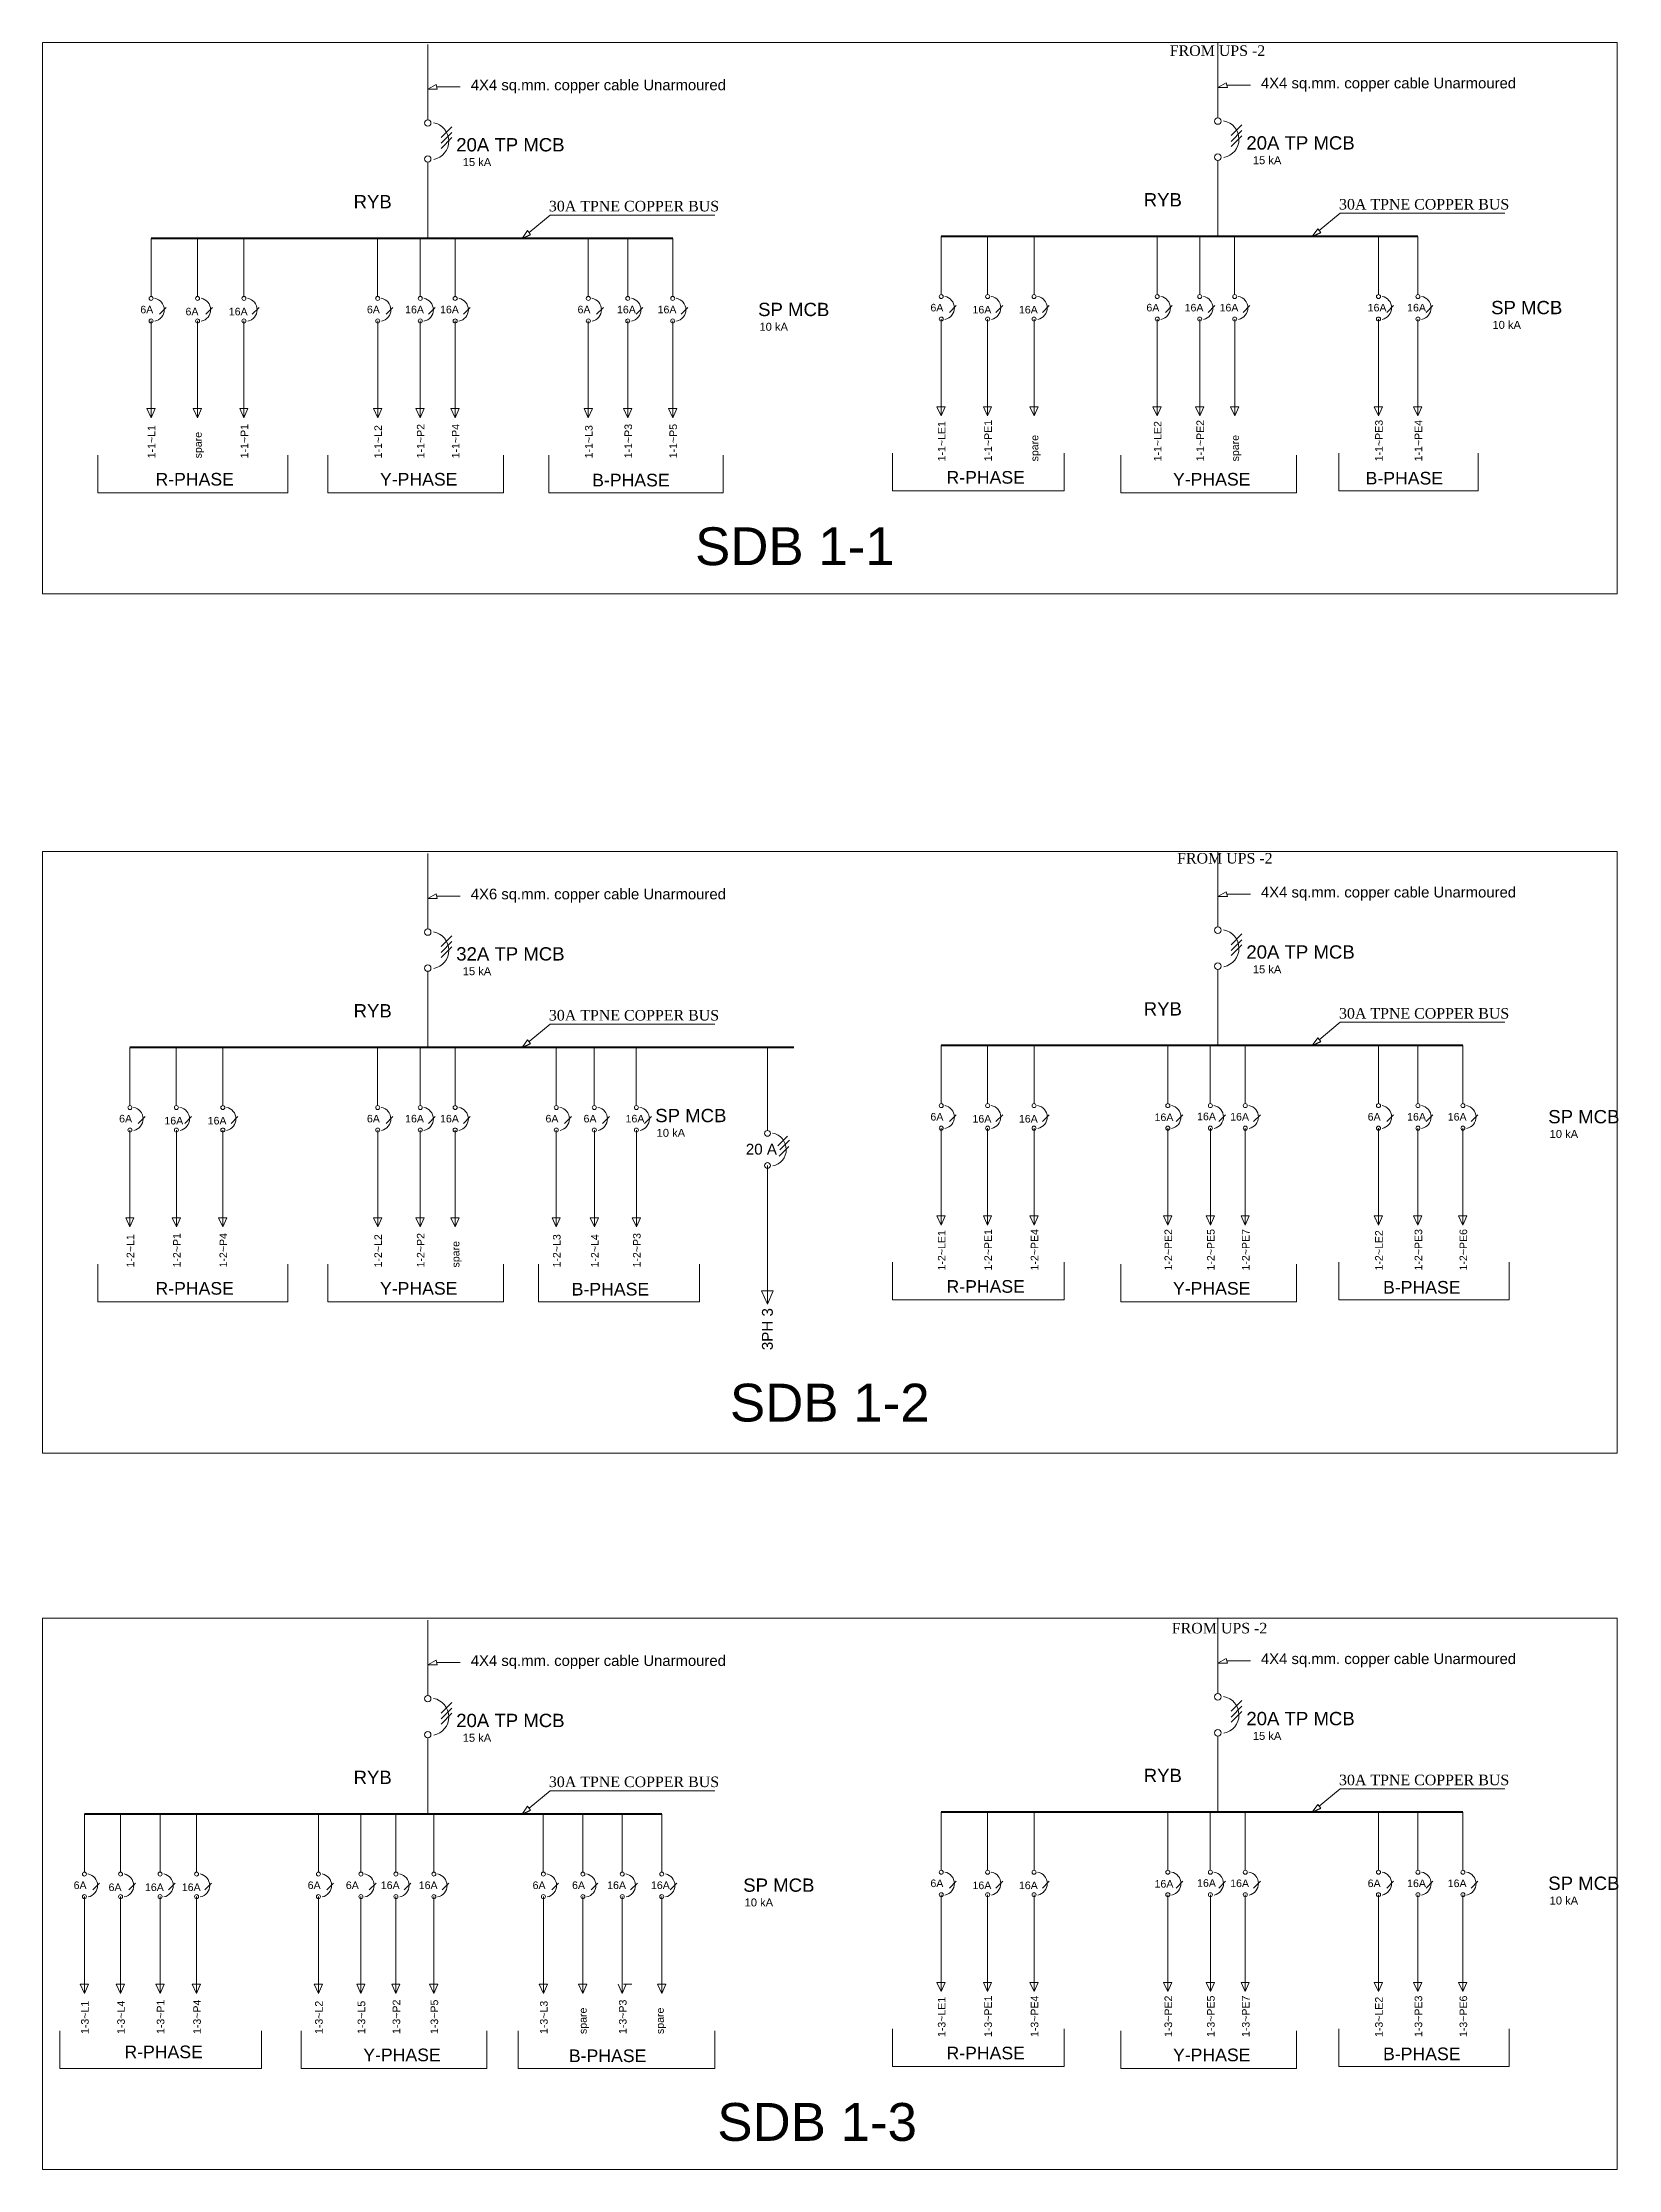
# Model space of a CAD drawing. Header units: millimetres. Extents: x 2390631 to 3337895, y 3598750 to 3969149.
# Drawn here: x 3036781 to 3099666, y 3727049 to 3811900 of the extents above; entities that cross this region are included whole.
import ezdxf

# ---------------------------------------------------------------- set-up
doc = ezdxf.new("R2010")
doc.units = ezdxf.units.MM
doc.header["$MEASUREMENT"] = 0
doc.layers.add('7 POWER PT WIRING', color=3, linetype='Continuous', lineweight=25)
doc.layers.add('Singleline', color=82, linetype='Continuous', lineweight=20)
doc.styles.add('ARIAL', font='arial.ttf')
doc.styles.add('MM', font='dutch.ttf')
doc.styles.add('ROOM', font='arial.ttf')

msp = doc.modelspace()

# ---------------------------------------------------------------- linework, layer by layer
at = {"layer": '7 POWER PT WIRING'}
for p, q in [((3055914, 3804087), (3056258, 3804247)), ((3087443, 3804162), (3087787, 3804322)), ((3055914, 3771809), (3056258, 3771969)), ((3087443, 3771884), (3087787, 3772044)), ((3055914, 3741227), (3056258, 3741387)), ((3087443, 3741302), (3087787, 3741462))]:
    msp.add_line(p, q, dxfattribs=at)
at = {"layer": 'Singleline', "ltscale": 3}
for p, q in [((3099609, 3811900), (3036781, 3811900)), ((3036781, 3811900), (3036781, 3789909)), ((3099609, 3789909), (3099609, 3811900)), ((3036781, 3789909), (3099609, 3789909)), ((3099609, 3779622), (3036781, 3779622)), ((3036781, 3779622), (3036781, 3755630)), ((3099609, 3755630), (3099609, 3779622)), ((3036781, 3755630), (3099609, 3755630)), ((3099609, 3749040), (3036781, 3749040)), ((3036781, 3749040), (3036781, 3727049)), ((3099609, 3727049), (3099609, 3749040)), ((3036781, 3727049), (3099609, 3727049))]:
    msp.add_line(p, q, dxfattribs=at)
at = {"layer": 'Singleline'}
for p, q in [((3052153, 3808820), (3052153, 3811825)), ((3083682, 3808895), (3083682, 3811900)), ((3052484, 3810224), (3052153, 3810037)), ((3052533, 3810037), (3052153, 3810037)), ((3084013, 3810299), (3083682, 3810112)), ((3084062, 3810112), (3083682, 3810112)), ((3052152, 3804087), (3052153, 3806788)), ((3052153, 3805873), (3052153, 3807126)), ((3083681, 3804162), (3083682, 3806864)), ((3083682, 3805948), (3083682, 3807202)), ((3056135, 3804396), (3055914, 3804087)), ((3087664, 3804471), (3087443, 3804162)), ((3052153, 3776542), (3052153, 3779547)), ((3083682, 3776617), (3083682, 3779622)), ((3052484, 3777945), (3052153, 3777758)), ((3052533, 3777758), (3052153, 3777758)), ((3084013, 3778021), (3083682, 3777833)), ((3084062, 3777833), (3083682, 3777833)), ((3052152, 3771809), (3052153, 3774510)), ((3052153, 3773594), (3052153, 3774848)), ((3083681, 3771884), (3083682, 3774585)), ((3083682, 3773670), (3083682, 3774923)), ((3056135, 3772118), (3055914, 3771809)), ((3087664, 3772193), (3087443, 3771884)), ((3052153, 3745960), (3052153, 3748965)), ((3083682, 3746035), (3083682, 3749040)), ((3052484, 3747364), (3052153, 3747177)), ((3052533, 3747177), (3052153, 3747177)), ((3084013, 3747439), (3083682, 3747252)), ((3084062, 3747252), (3083682, 3747252)), ((3052152, 3741227), (3052153, 3743928)), ((3052153, 3743013), (3052153, 3744266)), ((3083681, 3741302), (3083682, 3744004)), ((3083682, 3743088), (3083682, 3744342)), ((3056135, 3741536), (3055914, 3741227)), ((3087664, 3741611), (3087443, 3741302))]:
    msp.add_line(p, q, dxfattribs=at)
at = {"layer": 'Singleline', "ltscale": 2.5}
for p, q in [((3052484, 3810224), (3052533, 3810037)), ((3084013, 3810299), (3084062, 3810112)), ((3056135, 3804396), (3056258, 3804247)), ((3087664, 3804471), (3087787, 3804322)), ((3052484, 3777945), (3052533, 3777758)), ((3084013, 3778021), (3084062, 3777833)), ((3056135, 3772118), (3056258, 3771969)), ((3087664, 3772193), (3087787, 3772044)), ((3052484, 3747364), (3052533, 3747177)), ((3084013, 3747439), (3084062, 3747252)), ((3056135, 3741536), (3056258, 3741387)), ((3087664, 3741611), (3087787, 3741462))]:
    msp.add_line(p, q, dxfattribs=at)
at = {"layer": 'Singleline', "color": 4}
for p, q in [((3052508, 3810130), (3053452, 3810130)), ((3084037, 3810205), (3084981, 3810205)), ((3052508, 3777852), (3053452, 3777852)), ((3084037, 3777927), (3084981, 3777927)), ((3052508, 3747270), (3053452, 3747270)), ((3084037, 3747345), (3084981, 3747345))]:
    msp.add_line(p, q, dxfattribs=at)
at = {"layer": 'Singleline', "color": 2}
for p, q in [((3052683, 3808112), (3053114, 3808543)), ((3052683, 3807883), (3053114, 3808314)), ((3084212, 3808187), (3084643, 3808618)), ((3084212, 3807958), (3084643, 3808389)), ((3084212, 3807754), (3084643, 3808185)), ((3052683, 3807678), (3053114, 3808110)), ((3050153, 3801773), (3050153, 3804087)), ((3051850, 3801773), (3051850, 3804087)), ((3053244, 3801773), (3053244, 3804087)), ((3081258, 3801848), (3081258, 3804162)), ((3082955, 3801848), (3082955, 3804162)), ((3084350, 3801848), (3084350, 3804162)), ((3081592, 3801134), (3081862, 3801404)), ((3083289, 3801134), (3083559, 3801404)), ((3084684, 3801134), (3084953, 3801404)), ((3050156, 3800795), (3050156, 3796929)), ((3050487, 3801059), (3050756, 3801328)), ((3051853, 3800795), (3051853, 3796929)), ((3052184, 3801059), (3052453, 3801328)), ((3053247, 3800795), (3053247, 3796929)), ((3053578, 3801059), (3053848, 3801328)), ((3081261, 3800870), (3081261, 3797004)), ((3082958, 3800870), (3082958, 3797004)), ((3084353, 3800870), (3084353, 3797004)), ((3049985, 3797296), (3050315, 3797296)), ((3051682, 3797296), (3052012, 3797296)), ((3053077, 3797296), (3053407, 3797296)), ((3081091, 3797371), (3081421, 3797371)), ((3082788, 3797371), (3083118, 3797371)), ((3084182, 3797371), (3084512, 3797371)), ((3048159, 3795445), (3048159, 3793941)), ((3055172, 3795445), (3055172, 3793941)), ((3079803, 3795445), (3079803, 3793941)), ((3086817, 3795445), (3086817, 3793941)), ((3048159, 3793941), (3055172, 3793941)), ((3079803, 3793941), (3086817, 3793941)), ((3052683, 3775833), (3053114, 3776264)), ((3052683, 3775604), (3053114, 3776035)), ((3084212, 3775909), (3084643, 3776340)), ((3084212, 3775679), (3084643, 3776110)), ((3084212, 3775475), (3084643, 3775906)), ((3052683, 3775400), (3053114, 3775831)), ((3050153, 3769494), (3050153, 3771809)), ((3051850, 3769494), (3051850, 3771809)), ((3053244, 3769494), (3053244, 3771809)), ((3081682, 3769569), (3081682, 3771884)), ((3083379, 3769569), (3083379, 3771884)), ((3084773, 3769569), (3084773, 3771884)), ((3082016, 3768856), (3082285, 3769125)), ((3083713, 3768856), (3083982, 3769125)), ((3085107, 3768856), (3085377, 3769125)), ((3050156, 3768516), (3050156, 3764650)), ((3050487, 3768781), (3050756, 3769050)), ((3051853, 3768516), (3051853, 3764650)), ((3052184, 3768781), (3052453, 3769050)), ((3053247, 3768516), (3053247, 3764650)), ((3053578, 3768781), (3053848, 3769050)), ((3081685, 3768591), (3081685, 3764725)), ((3083382, 3768591), (3083382, 3764725)), ((3084776, 3768591), (3084776, 3764725)), ((3066197, 3767723), (3066583, 3768108)), ((3049985, 3765018), (3050315, 3765018)), ((3051682, 3765018), (3052012, 3765018)), ((3053077, 3765018), (3053407, 3765018)), ((3081514, 3765093), (3081844, 3765093)), ((3083211, 3765093), (3083541, 3765093)), ((3084606, 3765093), (3084936, 3765093)), ((3048159, 3763167), (3048159, 3761662)), ((3055172, 3763167), (3055172, 3761662)), ((3079803, 3763167), (3079803, 3761662)), ((3086817, 3763167), (3086817, 3761662)), ((3048159, 3761662), (3055172, 3761662)), ((3079803, 3761662), (3086817, 3761662)), ((3052683, 3745252), (3053114, 3745683)), ((3052683, 3745023), (3053114, 3745454)), ((3084212, 3745327), (3084643, 3745758)), ((3084212, 3745098), (3084643, 3745529)), ((3052683, 3744818), (3053114, 3745250)), ((3084212, 3744894), (3084643, 3745325)), ((3047788, 3738913), (3047788, 3741227)), ((3049486, 3738913), (3049486, 3741227)), ((3050880, 3738913), (3050880, 3741227)), ((3052395, 3738913), (3052395, 3741227)), ((3081682, 3738988), (3081682, 3741302)), ((3083379, 3738988), (3083379, 3741302)), ((3084773, 3738988), (3084773, 3741302)), ((3082016, 3738274), (3082285, 3738544)), ((3083713, 3738274), (3083982, 3738544)), ((3085107, 3738274), (3085377, 3738544)), ((3047791, 3737935), (3047791, 3734069)), ((3048123, 3738199), (3048392, 3738468)), ((3049488, 3737935), (3049488, 3734069)), ((3049820, 3738199), (3050089, 3738468)), ((3050883, 3737935), (3050883, 3734069)), ((3051214, 3738199), (3051484, 3738468)), ((3052397, 3737935), (3052397, 3734069)), ((3052729, 3738199), (3052998, 3738468)), ((3081685, 3738010), (3081685, 3734144)), ((3083382, 3738010), (3083382, 3734144)), ((3084776, 3738010), (3084776, 3734144)), ((3047621, 3734436), (3047951, 3734436)), ((3049318, 3734436), (3049648, 3734436)), ((3050713, 3734436), (3051043, 3734436)), ((3052227, 3734436), (3052557, 3734436)), ((3081514, 3734511), (3081844, 3734511)), ((3083211, 3734511), (3083541, 3734511)), ((3084606, 3734511), (3084936, 3734511)), ((3047108, 3732585), (3047108, 3731081)), ((3054506, 3732585), (3054506, 3731081)), ((3079803, 3732585), (3079803, 3731081)), ((3086817, 3732585), (3086817, 3731081)), ((3047108, 3731081), (3054506, 3731081)), ((3079803, 3731081), (3086817, 3731081))]:
    msp.add_line(p, q, dxfattribs=at)
at = {"layer": 'Singleline', "color": 1, "lineweight": 80}
for p, q in [((3061926, 3804087), (3041110, 3804087)), ((3091661, 3804162), (3072639, 3804162)), ((3066759, 3771809), (3040266, 3771809)), ((3093455, 3771884), (3072639, 3771884)), ((3061488, 3741227), (3038450, 3741227)), ((3093455, 3741302), (3072639, 3741302))]:
    msp.add_line(p, q, dxfattribs=at)
at = {"layer": 'Singleline', "color": 1}
for p, q in [((3041110, 3801773), (3041110, 3804087)), ((3042963, 3801773), (3042963, 3804087)), ((3044815, 3801773), (3044815, 3804087)), ((3072639, 3801848), (3072639, 3804162)), ((3074492, 3801848), (3074492, 3804162)), ((3076345, 3801848), (3076345, 3804162)), ((3072973, 3801134), (3073242, 3801404)), ((3074826, 3801134), (3075095, 3801404)), ((3076679, 3801134), (3076948, 3801404)), ((3041113, 3800795), (3041113, 3796929)), ((3041444, 3801059), (3041713, 3801328)), ((3042966, 3800795), (3042966, 3796929)), ((3043297, 3801059), (3043566, 3801328)), ((3044818, 3800795), (3044818, 3796929)), ((3045150, 3801059), (3045419, 3801328)), ((3072642, 3800870), (3072642, 3797004)), ((3074495, 3800870), (3074495, 3797004)), ((3076347, 3800870), (3076347, 3797004)), ((3040942, 3797296), (3041272, 3797296)), ((3042795, 3797296), (3043125, 3797296)), ((3044648, 3797296), (3044978, 3797296)), ((3072471, 3797371), (3072801, 3797371)), ((3074324, 3797371), (3074654, 3797371)), ((3076177, 3797371), (3076507, 3797371)), ((3038986, 3795445), (3038986, 3793941)), ((3046566, 3795445), (3046566, 3793941)), ((3070704, 3795520), (3070704, 3794016)), ((3077548, 3795520), (3077548, 3794016)), ((3038986, 3793941), (3046566, 3793941)), ((3070704, 3794016), (3077548, 3794016)), ((3040266, 3769494), (3040266, 3771809)), ((3042119, 3769494), (3042119, 3771809)), ((3043972, 3769494), (3043972, 3771809)), ((3072639, 3769569), (3072639, 3771884)), ((3074492, 3769569), (3074492, 3771884)), ((3076345, 3769569), (3076345, 3771884)), ((3072973, 3768856), (3073242, 3769125)), ((3074826, 3768856), (3075095, 3769125)), ((3076679, 3768856), (3076948, 3769125)), ((3040269, 3768516), (3040269, 3764650)), ((3040600, 3768781), (3040870, 3769050)), ((3042122, 3768516), (3042122, 3764650)), ((3042453, 3768781), (3042723, 3769050)), ((3043975, 3768516), (3043975, 3764650)), ((3044306, 3768781), (3044576, 3769050)), ((3066122, 3767889), (3066508, 3768274)), ((3072642, 3768591), (3072642, 3764725)), ((3074495, 3768591), (3074495, 3764725)), ((3076347, 3768591), (3076347, 3764725)), ((3040099, 3765018), (3040429, 3765018)), ((3041952, 3765018), (3042282, 3765018)), ((3043804, 3765018), (3044134, 3765018)), ((3072471, 3765093), (3072801, 3765093)), ((3074324, 3765093), (3074654, 3765093)), ((3076177, 3765093), (3076507, 3765093)), ((3038986, 3763167), (3038986, 3761662)), ((3046566, 3763167), (3046566, 3761662)), ((3070704, 3763242), (3070704, 3761738)), ((3077548, 3763242), (3077548, 3761738)), ((3038986, 3761662), (3046566, 3761662)), ((3070704, 3761738), (3077548, 3761738)), ((3038450, 3738913), (3038450, 3741227)), ((3039891, 3738913), (3039891, 3741227)), ((3041469, 3738913), (3041469, 3741227)), ((3042924, 3738913), (3042924, 3741227)), ((3072639, 3738988), (3072639, 3741302)), ((3074492, 3738988), (3074492, 3741302)), ((3076345, 3738988), (3076345, 3741302)), ((3072973, 3738274), (3073242, 3738544)), ((3074826, 3738274), (3075095, 3738544)), ((3076679, 3738274), (3076948, 3738544)), ((3038453, 3737935), (3038453, 3734069)), ((3038784, 3738199), (3039053, 3738468)), ((3039894, 3737935), (3039894, 3734069)), ((3040225, 3738199), (3040495, 3738468)), ((3041472, 3737935), (3041472, 3734069)), ((3041803, 3738199), (3042073, 3738468)), ((3042927, 3737935), (3042927, 3734069)), ((3043258, 3738199), (3043528, 3738468)), ((3072642, 3738010), (3072642, 3734144)), ((3074495, 3738010), (3074495, 3734144)), ((3076347, 3738010), (3076347, 3734144)), ((3038282, 3734436), (3038612, 3734436)), ((3039723, 3734436), (3040053, 3734436)), ((3041301, 3734436), (3041631, 3734436)), ((3042756, 3734436), (3043086, 3734436)), ((3072471, 3734511), (3072801, 3734511)), ((3074324, 3734511), (3074654, 3734511)), ((3076177, 3734511), (3076507, 3734511)), ((3070704, 3732660), (3070704, 3731156)), ((3077548, 3732660), (3077548, 3731156)), ((3037468, 3732585), (3037468, 3731081)), ((3045523, 3732585), (3045523, 3731081)), ((3037468, 3731081), (3045523, 3731081)), ((3070704, 3731156), (3077548, 3731156))]:
    msp.add_line(p, q, dxfattribs=at)
at = {"layer": 'Singleline', "color": 5}
for p, q in [((3058558, 3801773), (3058558, 3804087)), ((3060132, 3801773), (3060132, 3804087)), ((3061926, 3801773), (3061926, 3804087)), ((3090087, 3801848), (3090087, 3804162)), ((3091661, 3801848), (3091661, 3804162)), ((3090421, 3801134), (3090690, 3801404)), ((3091995, 3801134), (3092265, 3801404)), ((3058560, 3800795), (3058560, 3796929)), ((3058892, 3801059), (3059161, 3801328)), ((3060135, 3800795), (3060135, 3796929)), ((3060466, 3801059), (3060736, 3801328)), ((3061929, 3800795), (3061929, 3796929)), ((3062260, 3801059), (3062529, 3801328)), ((3090090, 3800870), (3090090, 3797004)), ((3091664, 3800870), (3091664, 3797004)), ((3058390, 3797296), (3058720, 3797296)), ((3059965, 3797296), (3060295, 3797296)), ((3061758, 3797296), (3062088, 3797296)), ((3089919, 3797371), (3090249, 3797371)), ((3091494, 3797371), (3091824, 3797371)), ((3056982, 3795445), (3056982, 3793941)), ((3063947, 3795445), (3063947, 3793941)), ((3088511, 3795520), (3088511, 3794016)), ((3094073, 3795520), (3094073, 3794016)), ((3056982, 3793941), (3063947, 3793941)), ((3088511, 3794016), (3094073, 3794016)), ((3057279, 3769494), (3057279, 3771809)), ((3058797, 3769494), (3058797, 3771809)), ((3060474, 3769494), (3060474, 3771809)), ((3090087, 3769569), (3090087, 3771884)), ((3091661, 3769569), (3091661, 3771884)), ((3093455, 3769569), (3093455, 3771884)), ((3090421, 3768856), (3090690, 3769125)), ((3091995, 3768856), (3092265, 3769125)), ((3093789, 3768856), (3094058, 3769125)), ((3057281, 3768516), (3057281, 3764650)), ((3057613, 3768781), (3057882, 3769050)), ((3058800, 3768516), (3058800, 3764650)), ((3059131, 3768781), (3059401, 3769050)), ((3060477, 3768516), (3060477, 3764650)), ((3060808, 3768781), (3061077, 3769050)), ((3090090, 3768591), (3090090, 3764725)), ((3091664, 3768591), (3091664, 3764725)), ((3093458, 3768591), (3093458, 3764725)), ((3066181, 3767479), (3066567, 3767864)), ((3057111, 3765018), (3057441, 3765018)), ((3058630, 3765018), (3058960, 3765018)), ((3060306, 3765018), (3060636, 3765018)), ((3089919, 3765093), (3090249, 3765093)), ((3091494, 3765093), (3091824, 3765093)), ((3093287, 3765093), (3093617, 3765093)), ((3056567, 3763167), (3056567, 3761662)), ((3062993, 3763167), (3062993, 3761662)), ((3088511, 3763242), (3088511, 3761738)), ((3095311, 3763242), (3095311, 3761738)), ((3056567, 3761662), (3062993, 3761662)), ((3088511, 3761738), (3095311, 3761738)), ((3056764, 3738913), (3056764, 3741227)), ((3058339, 3738913), (3058339, 3741227)), ((3059913, 3738913), (3059913, 3741227)), ((3059913, 3738913), (3059913, 3741227)), ((3061488, 3738913), (3061488, 3741227)), ((3061488, 3738913), (3061488, 3741227)), ((3090087, 3738988), (3090087, 3741302)), ((3091661, 3738988), (3091661, 3741302)), ((3093455, 3738988), (3093455, 3741302)), ((3090421, 3738274), (3090690, 3738544)), ((3091995, 3738274), (3092265, 3738544)), ((3093789, 3738274), (3094058, 3738544)), ((3056767, 3737935), (3056767, 3734069)), ((3057098, 3738199), (3057368, 3738468)), ((3058342, 3737935), (3058342, 3734069)), ((3058673, 3738199), (3058942, 3738468)), ((3059916, 3737935), (3059916, 3734069)), ((3060247, 3738199), (3060517, 3738468)), ((3061491, 3737935), (3061491, 3734069)), ((3061822, 3738199), (3062091, 3738468)), ((3090090, 3738010), (3090090, 3734144)), ((3091664, 3738010), (3091664, 3734144)), ((3093458, 3738010), (3093458, 3734144)), ((3056597, 3734436), (3056926, 3734436)), ((3058171, 3734436), (3058501, 3734436)), ((3059962, 3734436), (3060292, 3734436)), ((3061320, 3734436), (3061650, 3734436)), ((3089919, 3734511), (3090249, 3734511)), ((3091494, 3734511), (3091824, 3734511)), ((3093287, 3734511), (3093617, 3734511)), ((3088511, 3732660), (3088511, 3731156)), ((3095311, 3732660), (3095311, 3731156)), ((3055760, 3732585), (3055760, 3731081)), ((3063613, 3732585), (3063613, 3731081)), ((3055760, 3731081), (3063613, 3731081)), ((3088511, 3731156), (3095311, 3731156))]:
    msp.add_line(p, q, dxfattribs=at)
at = {"layer": 'Singleline', "color": 7, "true_color": 0xffffff}
for p, q in [((3065704, 3768499), (3065704, 3771809)), ((3065708, 3767100), (3065708, 3761572)), ((3065464, 3762097), (3065936, 3762097))]:
    msp.add_line(p, q, dxfattribs=at)
at = {"layer": 'Singleline'}
for points in [[(3063609, 3805016), (3057033, 3805016), (3056196, 3804322)], [(3095138, 3805091), (3088562, 3805091), (3087725, 3804397)], [(3063609, 3772738), (3057033, 3772738), (3056196, 3772043)], [(3095138, 3772813), (3088562, 3772813), (3087725, 3772119)], [(3063609, 3742156), (3057033, 3742156), (3056196, 3741462)], [(3095138, 3742231), (3088562, 3742231), (3087725, 3741537)]]:
    msp.add_lwpolyline(points, dxfattribs=at)
at = {"layer": 'Singleline', "color": 1}
for points in [[(3041272, 3797296), (3041113, 3796929), (3040942, 3797296)], [(3043125, 3797296), (3042966, 3796929), (3042795, 3797296)], [(3044978, 3797296), (3044818, 3796929), (3044648, 3797296)], [(3072801, 3797371), (3072642, 3797004), (3072471, 3797371)], [(3074654, 3797371), (3074495, 3797004), (3074324, 3797371)], [(3076507, 3797371), (3076347, 3797004), (3076177, 3797371)], [(3040429, 3765018), (3040269, 3764650), (3040099, 3765018)], [(3042282, 3765018), (3042122, 3764650), (3041952, 3765018)], [(3044134, 3765018), (3043975, 3764650), (3043804, 3765018)], [(3072801, 3765093), (3072642, 3764725), (3072471, 3765093)], [(3074654, 3765093), (3074495, 3764725), (3074324, 3765093)], [(3076507, 3765093), (3076347, 3764725), (3076177, 3765093)], [(3038612, 3734436), (3038453, 3734069), (3038282, 3734436)], [(3040053, 3734436), (3039894, 3734069), (3039723, 3734436)], [(3041631, 3734436), (3041472, 3734069), (3041301, 3734436)], [(3043086, 3734436), (3042927, 3734069), (3042756, 3734436)], [(3072801, 3734511), (3072642, 3734144), (3072471, 3734511)], [(3074654, 3734511), (3074495, 3734144), (3074324, 3734511)], [(3076507, 3734511), (3076347, 3734144), (3076177, 3734511)]]:
    msp.add_lwpolyline(points, dxfattribs=at)
at = {"layer": 'Singleline', "color": 2}
for points in [[(3050315, 3797296), (3050156, 3796929), (3049985, 3797296)], [(3052012, 3797296), (3051853, 3796929), (3051682, 3797296)], [(3053407, 3797296), (3053247, 3796929), (3053077, 3797296)], [(3081421, 3797371), (3081261, 3797004), (3081091, 3797371)], [(3083118, 3797371), (3082958, 3797004), (3082788, 3797371)], [(3084512, 3797371), (3084353, 3797004), (3084182, 3797371)], [(3050315, 3765018), (3050156, 3764650), (3049985, 3765018)], [(3052012, 3765018), (3051853, 3764650), (3051682, 3765018)], [(3053407, 3765018), (3053247, 3764650), (3053077, 3765018)], [(3081844, 3765093), (3081685, 3764725), (3081514, 3765093)], [(3083541, 3765093), (3083382, 3764725), (3083211, 3765093)], [(3084936, 3765093), (3084776, 3764725), (3084606, 3765093)], [(3047951, 3734436), (3047791, 3734069), (3047621, 3734436)], [(3049648, 3734436), (3049488, 3734069), (3049318, 3734436)], [(3051043, 3734436), (3050883, 3734069), (3050713, 3734436)], [(3052557, 3734436), (3052397, 3734069), (3052227, 3734436)], [(3081844, 3734511), (3081685, 3734144), (3081514, 3734511)], [(3083541, 3734511), (3083382, 3734144), (3083211, 3734511)], [(3084936, 3734511), (3084776, 3734144), (3084606, 3734511)]]:
    msp.add_lwpolyline(points, dxfattribs=at)
at = {"layer": 'Singleline', "color": 5}
for points in [[(3058720, 3797296), (3058560, 3796929), (3058390, 3797296)], [(3060295, 3797296), (3060135, 3796929), (3059965, 3797296)], [(3062088, 3797296), (3061929, 3796929), (3061758, 3797296)], [(3090249, 3797371), (3090090, 3797004), (3089919, 3797371)], [(3091824, 3797371), (3091664, 3797004), (3091494, 3797371)], [(3057441, 3765018), (3057281, 3764650), (3057111, 3765018)], [(3058960, 3765018), (3058800, 3764650), (3058630, 3765018)], [(3060636, 3765018), (3060477, 3764650), (3060306, 3765018)], [(3090249, 3765093), (3090090, 3764725), (3089919, 3765093)], [(3091824, 3765093), (3091664, 3764725), (3091494, 3765093)], [(3093617, 3765093), (3093458, 3764725), (3093287, 3765093)], [(3056926, 3734436), (3056767, 3734069), (3056597, 3734436)], [(3058501, 3734436), (3058342, 3734069), (3058171, 3734436)], [(3060076, 3734436), (3059916, 3734069), (3059746, 3734436)], [(3061650, 3734436), (3061491, 3734069), (3061320, 3734436)], [(3090249, 3734511), (3090090, 3734144), (3089919, 3734511)], [(3091824, 3734511), (3091664, 3734144), (3091494, 3734511)], [(3093617, 3734511), (3093458, 3734144), (3093287, 3734511)]]:
    msp.add_lwpolyline(points, dxfattribs=at)
at = {"layer": 'Singleline', "color": 7, "true_color": 0xffffff}
msp.add_lwpolyline([(3065936, 3762097), (3065708, 3761572), (3065464, 3762097)], dxfattribs=at)
at = {"layer": 'Singleline', "color": 2}
for centre, radius in [((3052153, 3808691), 129), ((3083682, 3808767), 129), ((3052153, 3807255), 129), ((3083682, 3807330), 129), ((3050156, 3801692), 80.5), ((3051853, 3801692), 80.5), ((3053247, 3801692), 80.5), ((3081261, 3801767), 80.5), ((3082958, 3801767), 80.5), ((3084353, 3801767), 80.5), ((3050156, 3800795), 80.5), ((3051853, 3800795), 80.5), ((3053247, 3800795), 80.5), ((3081261, 3800870), 80.5), ((3082958, 3800870), 80.5), ((3084353, 3800870), 80.5), ((3052153, 3776413), 129), ((3083682, 3776488), 129), ((3052153, 3774977), 129), ((3083682, 3775052), 129), ((3050156, 3769414), 80.5), ((3051853, 3769414), 80.5), ((3053247, 3769414), 80.5), ((3081685, 3769489), 80.5), ((3083382, 3769489), 80.5), ((3084776, 3769489), 80.5), ((3050156, 3768516), 80.5), ((3051853, 3768516), 80.5), ((3053247, 3768516), 80.5), ((3081685, 3768591), 80.5), ((3083382, 3768591), 80.5), ((3084776, 3768591), 80.5), ((3052153, 3745831), 129), ((3083682, 3745907), 129), ((3052153, 3744395), 129), ((3083682, 3744470), 129), ((3047791, 3738832), 80.5), ((3049488, 3738832), 80.5), ((3050883, 3738832), 80.5), ((3052397, 3738832), 80.5), ((3081685, 3738907), 80.5), ((3083382, 3738907), 80.5), ((3084776, 3738907), 80.5), ((3047791, 3737935), 80.5), ((3049488, 3737935), 80.5), ((3050883, 3737935), 80.5), ((3052397, 3737935), 80.5), ((3081685, 3738010), 80.5), ((3083382, 3738010), 80.5), ((3084776, 3738010), 80.5)]:
    msp.add_circle(centre, radius, dxfattribs=at)
at = {"layer": 'Singleline', "color": 1}
for centre in [(3041113, 3801692), (3042966, 3801692), (3044818, 3801692), (3072642, 3801767), (3074495, 3801767), (3076347, 3801767), (3041113, 3800795), (3042966, 3800795), (3044818, 3800795), (3072642, 3800870), (3074495, 3800870), (3076347, 3800870), (3040269, 3769414), (3042122, 3769414), (3043975, 3769414), (3072642, 3769489), (3074495, 3769489), (3076347, 3769489), (3040269, 3768516), (3042122, 3768516), (3043975, 3768516), (3072642, 3768591), (3074495, 3768591), (3076347, 3768591), (3038453, 3738832), (3039894, 3738832), (3041472, 3738832), (3042927, 3738832), (3072642, 3738907), (3074495, 3738907), (3076347, 3738907), (3038453, 3737935), (3039894, 3737935), (3041472, 3737935), (3042927, 3737935), (3072642, 3738010), (3074495, 3738010), (3076347, 3738010)]:
    msp.add_circle(centre, 80.5, dxfattribs=at)
at = {"layer": 'Singleline', "color": 5}
for centre in [(3058560, 3801692), (3060135, 3801692), (3061929, 3801692), (3090090, 3801767), (3091664, 3801767), (3058560, 3800795), (3060135, 3800795), (3061929, 3800795), (3090090, 3800870), (3091664, 3800870), (3057281, 3769414), (3058800, 3769414), (3060477, 3769414), (3090090, 3769489), (3091664, 3769489), (3093458, 3769489), (3057281, 3768516), (3058800, 3768516), (3060477, 3768516), (3090090, 3768591), (3091664, 3768591), (3093458, 3768591), (3056767, 3738832), (3058342, 3738832), (3059913, 3738832), (3061491, 3738832), (3090090, 3738907), (3091664, 3738907), (3093458, 3738907), (3056767, 3737935), (3058342, 3737935), (3059916, 3737935), (3061491, 3737935), (3090090, 3738010), (3091664, 3738010), (3093458, 3738010)]:
    msp.add_circle(centre, 80.5, dxfattribs=at)
at = {"layer": 'Singleline', "color": 7, "true_color": 0xffffff}
for centre in [(3065708, 3768384), (3065708, 3767100)]:
    msp.add_circle(centre, 115, dxfattribs=at)
at = {"layer": 'Singleline', "color": 2}
for centre, radius in [((3052245, 3807968), 747), ((3083775, 3808044), 747), ((3050213, 3801240), 467), ((3051910, 3801240), 467), ((3053305, 3801240), 467), ((3081319, 3801316), 467), ((3083016, 3801316), 467), ((3084411, 3801316), 467), ((3052245, 3775690), 747), ((3083775, 3775765), 747), ((3050213, 3768962), 467), ((3051910, 3768962), 467), ((3053305, 3768962), 467), ((3081742, 3769037), 467), ((3083439, 3769037), 467), ((3084834, 3769037), 467), ((3052245, 3745108), 747), ((3083775, 3745184), 747), ((3047849, 3738380), 467), ((3049546, 3738380), 467), ((3050941, 3738380), 467), ((3052455, 3738380), 467), ((3081742, 3738456), 467), ((3083439, 3738456), 467), ((3084834, 3738456), 467)]:
    msp.add_arc(centre, radius, 281.24796, 79.48748, dxfattribs=at)
at = {"layer": 'Singleline', "color": 1}
for centre in [(3041170, 3801240), (3043023, 3801240), (3044876, 3801240), (3072700, 3801316), (3074552, 3801316), (3076405, 3801316), (3040327, 3768962), (3042180, 3768962), (3044033, 3768962), (3072700, 3769037), (3074552, 3769037), (3076405, 3769037), (3038510, 3738380), (3039952, 3738380), (3041530, 3738380), (3042985, 3738380), (3072700, 3738456), (3074552, 3738456), (3076405, 3738456)]:
    msp.add_arc(centre, 467, 281.24796, 79.48748, dxfattribs=at)
at = {"layer": 'Singleline', "color": 5}
for centre in [(3058618, 3801240), (3060193, 3801240), (3061986, 3801240), (3090147, 3801316), (3091722, 3801316), (3057339, 3768962), (3058858, 3768962), (3060534, 3768962), (3090147, 3769037), (3091722, 3769037), (3093516, 3769037), (3056825, 3738380), (3058399, 3738380), (3059974, 3738380), (3061548, 3738380), (3090147, 3738456), (3091722, 3738456), (3093516, 3738456)]:
    msp.add_arc(centre, 467, 281.24796, 79.48748, dxfattribs=at)
at = {"layer": 'Singleline', "color": 7, "true_color": 0xffffff}
msp.add_arc((3065790, 3767738), 668, 281.24796, 79.48748, dxfattribs=at)

# ---------------------------------------------------------------- texts
at = {"layer": 'Singleline', "color": 1}
for s, height, style, p in [('FROM UPS -2', 420.38, 'MM', (3081761, 3811367)), ('20A TP MCB', 530.5, 'ROOM', (3084818, 3807632)), ('20A TP MCB', 530.5, 'ROOM', (3053289, 3807557)), ('15 kA', 318.3, 'ROOM', (3053548, 3806973)), ('15 kA', 318.3, 'ROOM', (3085077, 3807048)), (' RYB', 530.5, 'ROOM', (3048987, 3805287)), ('30A TPNE COPPER BUS', 420.38, 'MM', (3056986, 3805164)), (' RYB', 530.5, 'ROOM', (3080516, 3805363)), ('30A TPNE COPPER BUS', 420.38, 'MM', (3088515, 3805239)), ('6A  ', 302.4, 'ARIAL', (3040682, 3801098)), (' SP MCB', 530.5, 'ROOM', (3065130, 3800987)), ('6A  ', 302.4, 'ARIAL', (3072211, 3801174)), ('16A  ', 302.4, 'ARIAL', (3073890, 3801093)), ('16A  ', 302.4, 'ARIAL', (3075743, 3801093)), (' SP MCB', 530.5, 'ROOM', (3094378, 3801063)), ('6A  ', 302.4, 'ARIAL', (3042488, 3801018)), ('16A  ', 302.4, 'ARIAL', (3044214, 3801018)), ('10 kA', 318.3, 'ROOM', (3065390, 3800403)), ('10 kA', 318.3, 'ROOM', (3094638, 3800478)), ('R-PHASE', 504, 'ARIAL', (3041287, 3794227)), ('R-PHASE', 504, 'ARIAL', (3072851, 3794302)), ('FROM UPS -2', 420.38, 'MM', (3082054, 3779149)), ('20A TP MCB', 530.5, 'ROOM', (3084818, 3775354)), ('32A TP MCB', 530.5, 'ROOM', (3053289, 3775279)), ('15 kA', 318.3, 'ROOM', (3053548, 3774694)), ('15 kA', 318.3, 'ROOM', (3085077, 3774769)), (' RYB', 530.5, 'ROOM', (3048987, 3773009)), (' RYB', 530.5, 'ROOM', (3080516, 3773084)), ('30A TPNE COPPER BUS', 420.38, 'MM', (3088515, 3772961)), ('30A TPNE COPPER BUS', 420.38, 'MM', (3056986, 3772886)), ('6A  ', 302.4, 'ARIAL', (3039838, 3768820)), (' SP MCB', 530.5, 'ROOM', (3061025, 3768830)), ('6A  ', 302.4, 'ARIAL', (3072211, 3768895)), ('16A  ', 302.4, 'ARIAL', (3073890, 3768815)), ('16A  ', 302.4, 'ARIAL', (3075743, 3768815)), (' SP MCB', 530.5, 'ROOM', (3096659, 3768784)), ('16A  ', 302.4, 'ARIAL', (3041644, 3768739)), ('16A  ', 302.4, 'ARIAL', (3043371, 3768739)), ('10 kA', 318.3, 'ROOM', (3061285, 3768245)), ('10 kA', 318.3, 'ROOM', (3096919, 3768200)), ('R-PHASE', 504, 'ARIAL', (3041287, 3761948)), ('R-PHASE', 504, 'ARIAL', (3072851, 3762024)), ('FROM UPS -2', 420.38, 'MM', (3081844, 3748435)), ('20A TP MCB', 530.5, 'ROOM', (3053289, 3744697)), ('20A TP MCB', 530.5, 'ROOM', (3084818, 3744772)), ('15 kA', 318.3, 'ROOM', (3085077, 3744188)), ('15 kA', 318.3, 'ROOM', (3053548, 3744113)), (' RYB', 530.5, 'ROOM', (3048987, 3742427)), (' RYB', 530.5, 'ROOM', (3080516, 3742503)), ('30A TPNE COPPER BUS', 420.38, 'MM', (3088515, 3742379)), ('30A TPNE COPPER BUS', 420.38, 'MM', (3056986, 3742304)), ('6A  ', 302.4, 'ARIAL', (3038022, 3738238)), (' SP MCB', 530.5, 'ROOM', (3064536, 3738127)), ('6A  ', 302.4, 'ARIAL', (3072211, 3738314)), ('16A  ', 302.4, 'ARIAL', (3073890, 3738233)), ('16A  ', 302.4, 'ARIAL', (3075743, 3738233)), (' SP MCB', 530.5, 'ROOM', (3096659, 3738203)), ('6A  ', 302.4, 'ARIAL', (3039416, 3738158)), ('16A  ', 302.4, 'ARIAL', (3040868, 3738158)), ('16A  ', 302.4, 'ARIAL', (3042339, 3738158)), ('10 kA', 318.3, 'ROOM', (3064796, 3737543)), ('10 kA', 318.3, 'ROOM', (3096919, 3737618)), ('R-PHASE', 504, 'ARIAL', (3040049, 3731488)), ('R-PHASE', 504, 'ARIAL', (3072851, 3731442))]:
    msp.add_text(s, height=height, dxfattribs=dict(at, style=style)).set_placement(p)
at = {"layer": 'Singleline', "style": 'ROOM'}
for s, p in [('4X4 sq.mm. copper cable Unarmoured', (3053870, 3809997)), ('4X4 sq.mm. copper cable Unarmoured', (3085399, 3810072)), ('4X6 sq.mm. copper cable Unarmoured', (3053870, 3777719)), ('4X4 sq.mm. copper cable Unarmoured', (3085399, 3777794)), ('4X4 sq.mm. copper cable Unarmoured', (3053870, 3747137)), ('4X4 sq.mm. copper cable Unarmoured', (3085399, 3747212))]:
    msp.add_text(s, height=424.37, dxfattribs=at).set_placement(p)
at = {"layer": 'Singleline', "color": 2, "style": 'ARIAL'}
for s, height, p in [('6A  ', 302.4, (3049725, 3801098)), ('16A  ', 302.4, (3051249, 3801098)), ('16A  ', 302.4, (3052643, 3801098)), ('6A  ', 302.4, (3080830, 3801174)), ('16A  ', 302.4, (3082354, 3801174)), ('16A  ', 302.4, (3083749, 3801174)), ('Y-PHASE', 504, (3050247, 3794227)), ('Y-PHASE', 504, (3081891, 3794227)), ('6A  ', 302.4, (3049725, 3768820)), ('16A  ', 302.4, (3051249, 3768820)), ('16A  ', 302.4, (3052643, 3768820)), ('16A  ', 302.4, (3081155, 3768875)), ('16A  ', 302.4, (3082852, 3768908)), ('16A  ', 302.4, (3084172, 3768895)), ('Y-PHASE', 504, (3050247, 3761948)), ('Y-PHASE', 504, (3081891, 3761948)), ('6A  ', 302.4, (3047361, 3738238)), ('6A  ', 302.4, (3048884, 3738238)), ('16A  ', 302.4, (3050279, 3738238)), ('16A  ', 302.4, (3051793, 3738238)), ('16A  ', 302.4, (3081155, 3738294)), ('16A  ', 302.4, (3082852, 3738327)), ('16A  ', 302.4, (3084172, 3738314)), ('Y-PHASE', 504, (3049580, 3731367)), ('Y-PHASE', 504, (3081891, 3731367))]:
    msp.add_text(s, height=height, dxfattribs=at).set_placement(p)
at = {"layer": 'Singleline', "color": 5, "style": 'ARIAL'}
for s, height, p in [('6A  ', 302.4, (3058130, 3801098)), ('16A  ', 302.4, (3059704, 3801098)), ('16A  ', 302.4, (3061325, 3801098)), ('16A  ', 302.4, (3089659, 3801174)), ('16A  ', 302.4, (3091233, 3801174)), ('B-PHASE', 504, (3058713, 3794193)), ('B-PHASE', 504, (3089578, 3794269)), ('6A  ', 302.4, (3056851, 3768820)), ('6A  ', 302.4, (3058369, 3768820)), ('16A  ', 302.4, (3060046, 3768820)), ('6A  ', 302.4, (3089659, 3768895)), ('16A  ', 302.4, (3091233, 3768895)), ('16A  ', 302.4, (3092854, 3768895)), ('B-PHASE', 504, (3057897, 3761915)), ('B-PHASE', 504, (3090273, 3761990)), ('6A  ', 302.4, (3056336, 3738238)), ('6A  ', 302.4, (3057911, 3738238)), ('16A  ', 302.4, (3059312, 3738238)), ('16A  ', 302.4, (3061060, 3738238)), ('6A  ', 302.4, (3089659, 3738314)), ('16A  ', 302.4, (3091233, 3738314)), ('16A  ', 302.4, (3092854, 3738314)), ('B-PHASE', 504, (3057785, 3731333)), ('B-PHASE', 504, (3090273, 3731409))]:
    msp.add_text(s, height=height, dxfattribs=at).set_placement(p)
at = {"layer": 'Singleline', "color": 1, "style": 'ARIAL'}
for s, p in [('1-1~L1', (3041282, 3795311)), ('spare', (3043135, 3795311)), ('1-1~P1', (3044988, 3795311)), ('1-1~LE1', (3072812, 3795190)), ('1-1~PE1', (3074664, 3795190)), ('spare', (3076517, 3795190)), ('1-2~L1', (3040439, 3763033)), ('1-2~P1', (3042292, 3763033)), ('1-2~P4', (3044145, 3763033)), ('1-2~LE1', (3072812, 3762912)), ('1-2~PE1', (3074664, 3762912)), ('1-2~PE4', (3076517, 3762912)), ('1-3~L1', (3038623, 3732451)), ('1-3~L4', (3040064, 3732451)), ('1-3~P1', (3041642, 3732451)), ('1-3~P4', (3043097, 3732451)), ('1-3~LE1', (3072812, 3732330)), ('1-3~PE1', (3074664, 3732330)), ('1-3~PE4', (3076517, 3732330))]:
    msp.add_text(s, height=302.4, rotation=90, dxfattribs=at).set_placement(p)
at = {"layer": 'Singleline', "color": 2, "style": 'ARIAL'}
for s, p in [('1-1~L2', (3050325, 3795311)), ('1-1~P2', (3052022, 3795311)), ('1-1~P4', (3053417, 3795311)), ('1-1~LE2', (3081431, 3795190)), ('1-1~PE2', (3083128, 3795190)), ('spare', (3084523, 3795190)), ('1-2~L2', (3050325, 3763033)), ('1-2~P2', (3052022, 3763033)), ('spare', (3053417, 3763033)), ('1-2~PE2', (3081854, 3762912)), ('1-2~PE5', (3083552, 3762912)), ('1-2~PE7', (3084946, 3762912)), ('1-3~L2', (3047961, 3732451)), ('1-3~L5', (3049658, 3732451)), ('1-3~P2', (3051053, 3732451)), ('1-3~P5', (3052567, 3732451)), ('1-3~PE2', (3081854, 3732330)), ('1-3~PE5', (3083552, 3732330)), ('1-3~PE7', (3084946, 3732330))]:
    msp.add_text(s, height=302.4, rotation=90, dxfattribs=at).set_placement(p)
at = {"layer": 'Singleline', "color": 5, "style": 'ARIAL'}
for s, p in [('1-1~L3', (3058730, 3795311)), ('1-1~P3', (3060305, 3795311)), ('1-1~P5', (3062099, 3795311)), ('1-1~PE3', (3090259, 3795190)), ('1-1~PE4', (3091834, 3795190)), ('1-2~L3', (3057451, 3763033)), ('1-2~L4', (3058970, 3763033)), ('1-2~P3', (3060646, 3763033)), ('1-2~LE2', (3090259, 3762912)), ('1-2~PE3', (3091834, 3762912)), ('1-2~PE6', (3093628, 3762912)), ('1-3~L3', (3056937, 3732451)), ('spare', (3058494, 3732451)), ('1-3~P3', (3060086, 3732451)), ('spare', (3061572, 3732451)), ('1-3~LE2', (3090259, 3732330)), ('1-3~PE3', (3091834, 3732330)), ('1-3~PE6', (3093628, 3732330))]:
    msp.add_text(s, height=302.4, rotation=90, dxfattribs=at).set_placement(p)
at = {"layer": 'Singleline', "color": 7, "true_color": 0xffffff, "style": 'ARIAL'}
msp.add_text('20 A', height=432.4, dxfattribs=at).set_placement((3064844, 3767535))
msp.add_text('3PH 3', height=432.4, rotation=90, dxfattribs=at).set_placement((3065921, 3759734))
at = {"layer": 'Singleline', "color": 1, "linetype": 'Continuous', "lineweight": 35, "char_height": 1509.3, "attachment_point": 5, "style": 'ARIAL'}
for s, insert in [('SDB 1-1', (3066803, 3791795)), ('SDB 1-2', (3068195, 3757631)), ('SDB 1-3', (3067690, 3728935))]:
    msp.add_mtext(s, dxfattribs=dict(at, insert=insert))

doc.saveas('drawing.dxf')
